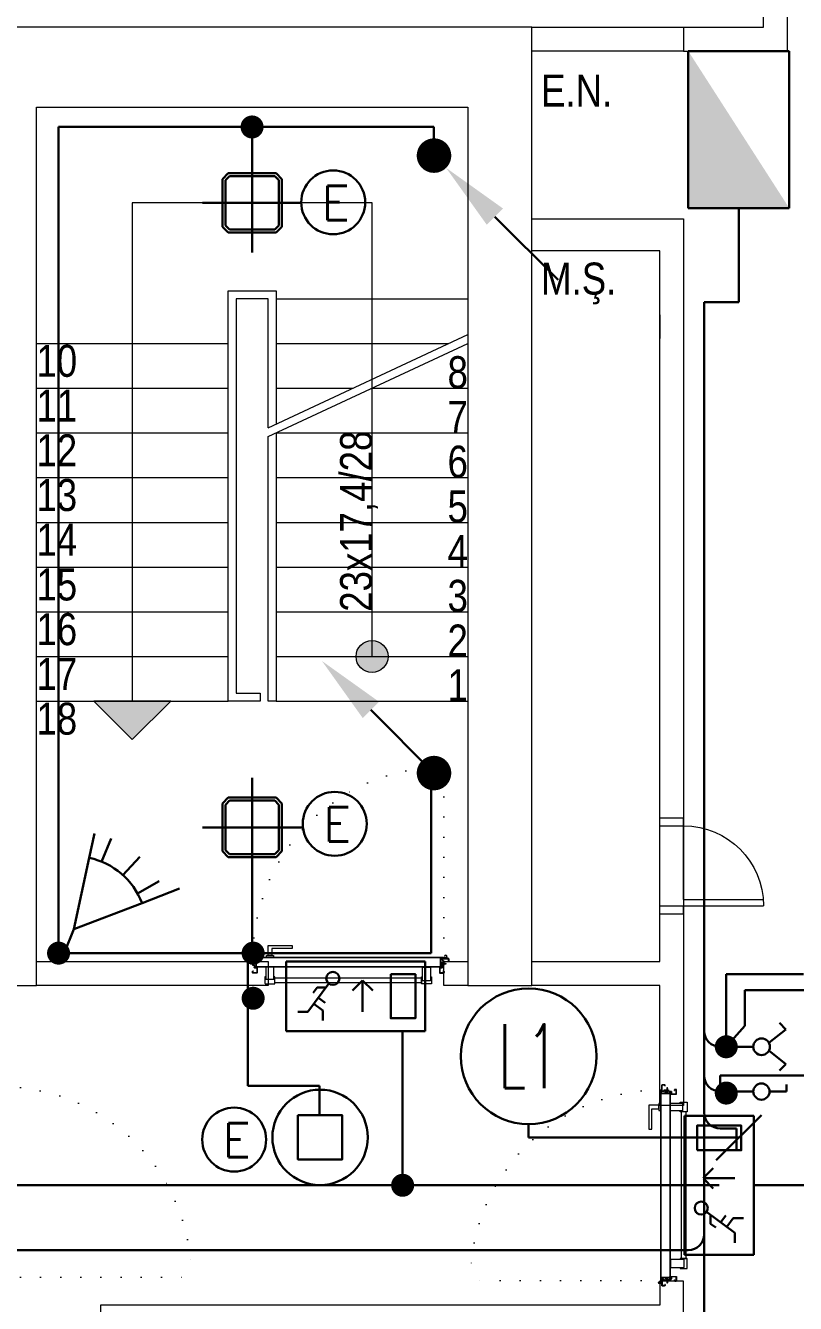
# Model space of a CAD drawing. Header units: metres. Extents: x -13316 to 152404, y -3899 to 30226.
# Drawn here: x 85213 to 85695, y 2801 to 3601 of the extents above; entities that cross this region are included whole.
import ezdxf
from ezdxf.enums import TextEntityAlignment as Align

# ---------------------------------------------------------------- set-up
doc = ezdxf.new("R2010")
doc.units = ezdxf.units.M
doc.header["$LTSCALE"] = 100
doc.header["$MEASUREMENT"] = 0
doc.linetypes.add('DOT2', pattern=[0.125, 0, -0.125])
doc.layers.get('0').update_dxf_attribs({"color": 9, "lineweight": 9})
for name, color, linetype, lineweight in [('00', 9, 'Continuous', 9), ('01', 9, 'Continuous', 9), ('06D', 9, 'Continuous', 9), ('10', 9, 'Continuous', 9), ('14', 9, 'Continuous', 9), ('19', 9, 'Continuous', 9), ('20', 9, 'DOT2', 9), ('21', 9, 'Continuous', 9), ('25', 9, 'Continuous', 9), ('E-1x8 W ACİL ÇIKIŞ ARMATÜRÜ (TİP2)', 7, 'Continuous', 30), ('E-2x18(W) PL DOWNLIGHT ARMATÜR (SIVAÜSTÜ)', 7, 'Continuous', 30), ('E-60W PL DOWNLIGHT ARMATÜR (SIVAÜSTÜ)', 7, 'Continuous', 30), ('E-ACİL AYDINLATMA KİTİ', 7, 'Continuous', 30), ('E-ANAHTAR', 7, 'Continuous', 30), ('E-AYDINLATMA VE PRİZ PANOSU', 7, 'Continuous', 30), ('E-AŞAĞIDAN GELİP YUKARIYA GİDEN HAT', 7, 'Continuous', 30), ('E-DUVARA MONTE PIR (HAREKET SENSÖRÜ)', 7, 'Continuous', 30), ('E-KABLO', 7, 'Continuous', 30), ('E-KOMÜTATÖR ANAHTAR', 7, 'Continuous', 30), ('E-LINYE', 7, 'Continuous', 30)]:
    doc.layers.add(name, color=color, linetype=linetype, lineweight=lineweight)
doc.styles.add('E-YAZI', font='txttw.shx')
doc.styles.add('MuuM_TEXT-STANDART', font='ARIALN.TTF')

# ---------------------------------------------------------------- blocks, each defined once
blk = doc.blocks.new('100_1x8 W ACİL ÇIKIŞ ARMATÜRÜ (TİP2)')
at = {"layer": 'E-1x8 W ACİL ÇIKIŞ ARMATÜRÜ (TİP2)', "color": 4}
for p, q in [((-3.4, 0), (-3.4, 3.4)), ((-3.4, 3.4), (3.4, 3.4)), ((3.4, 3.4), (3.4, 0)), ((3.4, 0), (-3.4, 0))]:
    blk.add_line(p, q, dxfattribs=at)
at = {"layer": 'E-1x8 W ACİL ÇIKIŞ ARMATÜRÜ (TİP2)', "color": 1}
for p, q in [((-1.305, 2.317), (-2.331, 0.937)), ((-1.882, 2.125), (-2.072, 1.87)), ((-1.448, 2.125), (-1.882, 2.125)), ((-0.16, 1.989), (0.335, 2.471)), ((0.34, 2.476), (0.34, 0.934)), ((0.34, 2.476), (0.84, 1.989)), ((-1.608, 1.01), (-2.039, 1.33)), ((-1.484, 1.378), (-1.818, 1.627)), ((-2.821, 0.937), (-2.331, 0.937)), ((-1.608, 1.01), (-1.608, 0.516))]:
    blk.add_line(p, q, dxfattribs=at)
blk.add_lwpolyline([(1.715, 2.777), (2.92, 2.777), (2.92, 0.623), (1.715, 0.623)], close=True, dxfattribs=at)
blk.add_circle((-1.115, 2.574), 0.32, dxfattribs=at)
blk = doc.blocks.new('100_DUVARA MONTE PIR (HAREKET SENSÖRÜ)')
at = {"layer": 'E-DUVARA MONTE PIR (HAREKET SENSÖRÜ)', "color": 4}
for p, q in [((3.645, 1.193), (2.717, 0.889)), ((2.717, 0.889), (0, 0)), ((3.799, 0.528), (2.831, 0.393)), ((0, 0), (2.232, -1.786)), ((3.751, -0.797), (2.796, -0.594)), ((3.311, -1.936), (2.468, -1.443)), ((2.232, -1.786), (3.454, -2.765))]:
    blk.add_line(p, q, dxfattribs=at)
blk.add_arc((0, 0), 2.859, 321.3229, 18.1202, dxfattribs=at)
blk = doc.blocks.new('100_60W PL DOWNLIGHT ARMATÜR (SIVAÜSTÜ)')
at = {"layer": 'E-60W PL DOWNLIGHT ARMATÜR (SIVAÜSTÜ)', "color": 3}
blk.add_lwpolyline([(-0.865, 0.865), (0.865, 0.865), (0.865, -0.865), (-0.865, -0.865)], close=True, dxfattribs=at)
at = {"layer": 'E-60W PL DOWNLIGHT ARMATÜR (SIVAÜSTÜ)', "color": 4}
blk.add_circle((0, 0), 1.865, dxfattribs=at)
blk = doc.blocks.new('100_2x18(W) PL DOWNLIGHT ARMATÜR (SIVAÜSTÜ)')
at = {"layer": 'E-2x18(W) PL DOWNLIGHT ARMATÜR (SIVAÜSTÜ)', "color": 4, "ltscale": 0.4}
for q in [(0, 25), (0, 25), (-25, 0), (-25, 0), (0, -25), (25, 0), (0, -25), (25, 0)]:
    blk.add_line((0, 0), q, dxfattribs=at)
at = {"layer": 'E-2x18(W) PL DOWNLIGHT ARMATÜR (SIVAÜSTÜ)', "color": 4}
for p, q in [((-12, 15), (-15, 12)), ((-11.38, 13.5), (-13.5, 11.38)), ((12, 15), (-12, 15)), ((11.38, 13.5), (-11.38, 13.5)), ((13.5, 11.38), (11.38, 13.5)), ((15, 12), (12, 15)), ((-15, 12), (-15, -12)), ((-13.5, 11.38), (-13.5, -11.38)), ((13.5, -11.38), (13.5, 11.38)), ((15, -12), (15, 12)), ((-15, -12), (-12, -15)), ((-13.5, -11.38), (-11.38, -13.5)), ((11.38, -13.5), (13.5, -11.38)), ((12, -15), (15, -12)), ((-12, -15), (12, -15)), ((-11.38, -13.5), (11.38, -13.5))]:
    blk.add_line(p, q, dxfattribs=at)
blk = doc.blocks.new('100_ACİL AYDINLATMA KİTİ')
at = {"layer": 'E-ACİL AYDINLATMA KİTİ', "color": 3}
blk.add_circle((0, 0), 1.251, dxfattribs=at)
at = {"layer": 'E-ACİL AYDINLATMA KİTİ', "color": 3, "style": 'E-YAZI'}
blk.add_text('E', height=1.34, dxfattribs=at).set_placement((-0.448, -0.694))
blk = doc.blocks.new('100_ANAHTAR')
at = {"layer": 'E-ANAHTAR', "color": 4}
for p, q in [((0, 5.35), (-0.71, 5.35)), ((0, 3.67), (0, 5.35)), ((0, 2.05), (0, 0))]:
    blk.add_line(p, q, dxfattribs=at)
blk.add_circle((0, 2.86), 0.81, dxfattribs=at)
blk = doc.blocks.new('100_KOMÜTATÖR ANAHTAR')
at = {"layer": 'E-KOMÜTATÖR ANAHTAR', "color": 4}
for p, q in [((-1.7, 5.22), (-2.33, 4.62)), ((-0.37, 3.56), (-1.7, 5.22)), ((0.37, 3.56), (1.7, 5.22)), ((1.7, 5.22), (2.33, 4.62)), ((0, 2.05), (0, 0))]:
    blk.add_line(p, q, dxfattribs=at)
blk.add_circle((0, 2.86), 0.81, dxfattribs=at)
blk = doc.blocks.new('100_AYDINLATMA VE PRİZ PANOSU')
at = {"layer": 'E-AYDINLATMA VE PRİZ PANOSU', "color": 4}
for p, q in [((-3.072, 3.948), (3.072, 3.948)), ((-3.072, 0), (-3.072, 3.948)), ((3.072, 3.948), (3.072, 0)), ((3.072, 0), (-3.072, 0))]:
    blk.add_line(p, q, dxfattribs=at)
blk.add_solid([(3.072, 0), (-3.072, 0), (-3.072, 3.948)], dxfattribs=at)
blk = doc.blocks.new('1.Bod.Ara.Sitatik Elk')
at = {"layer": '01'}
blk.add_lwpolyline([(900, -5950), (900, -5950), (900, -5950), (900, -5400), (1170, -5400), (1170, -5950), (1170, -5950), (1170, -5950), (1210, -5950), (1210, -5350), (860, -5350), (860, -5950), (900, -5950)], dxfattribs=at)
blk = doc.blocks.new('*U21')
at = {"ltscale": 15}
for p, q in [((-24.9, 0.9), (-25.7, 0)), ((-24.9, -0.9), (-25.7, 0)), ((-22.9, 1.5), (-24.9, 0.9)), ((-22.9, 1.5), (-22.9, -1.5)), ((-21.2, -2.7), (-18.1, 2.8)), ((-21, -2.7), (-17.9, 2.7)), ((-19.7, -2.7), (-16.6, 2.8)), ((-19.5, -2.7), (-16.4, 2.7)), ((-18.5, 1.5), (-18.3, 2)), ((-18.2, -2.7), (-15.1, 2.8)), ((-18, -2.7), (-14.9, 2.7)), ((-17, 1.5), (-16.8, 2)), ((-16.7, -2.7), (-13.6, 2.8)), ((-16.5, -2.7), (-13.4, 2.7)), ((-15.5, 1.5), (-15.3, 2)), ((-15.2, -2.7), (-12.1, 2.8)), ((-15, -2.7), (-11.9, 2.7)), ((-14, 1.5), (-13.8, 2)), ((-13.7, -2.7), (-10.6, 2.8)), ((-13.5, -2.7), (-10.4, 2.7)), ((-12.5, 1.5), (-12.3, 2)), ((-12.2, -2.7), (-9.1, 2.8)), ((-12, -2.7), (-8.9, 2.7)), ((-11, 1.5), (-10.8, 2)), ((-10.7, -2.7), (-7.6, 2.8)), ((-10.5, -2.7), (-7.4, 2.7)), ((-9.5, 1.5), (-9.3, 2)), ((-9.2, -2.7), (-6.1, 2.8)), ((-9, -2.7), (-5.9, 2.7)), ((-8, 1.5), (-7.8, 2)), ((-7.7, -2.7), (-4.6, 2.8)), ((-7.5, -2.7), (-4.4, 2.7)), ((-6.5, 1.5), (-6.3, 2)), ((-6.2, -2.7), (-3.1, 2.8)), ((-6, -2.7), (-2.9, 2.7)), ((-5, 1.5), (-4.8, 2)), ((-4.7, -2.7), (-1.6, 2.8)), ((-4.5, -2.7), (-1.4, 2.7)), ((-3.5, 1.5), (-3.3, 2)), ((-2, 1.5), (-1.8, 2)), ((-0.5, 4.2), (-1.5, 1.5)), ((0, 0.5), (-0.6, 0.5)), ((-24.9, -0.9), (-22.9, -1.5)), ((-8.6, -1.5), (-22.9, -1.5)), ((-21.2, -2.7), (-20.9, -1.5)), ((-20.3, -1.5), (-19.1, -1.5)), ((-19.7, -2.7), (-19.4, -1.5)), ((-18.8, -1.5), (-17.6, -1.5)), ((-18.2, -2.7), (-17.9, -1.5)), ((-17.3, -1.5), (-16.1, -1.5)), ((-16.7, -2.7), (-16.4, -1.5)), ((-15.8, -1.5), (-14.6, -1.5)), ((-15.2, -2.7), (-14.9, -1.5)), ((-14.3, -1.5), (-13.1, -1.5)), ((-13.7, -2.7), (-13.4, -1.5)), ((-12.8, -1.5), (-11.6, -1.5)), ((-12.2, -2.7), (-11.9, -1.5)), ((-11.3, -1.5), (-10.1, -1.5)), ((-10.7, -2.7), (-10.4, -1.5)), ((-9.8, -1.5), (-8.6, -1.5)), ((-9.2, -2.7), (-8.9, -1.5)), ((-8.3, -1.5), (-7.1, -1.5)), ((-7.7, -2.7), (-7.4, -1.5)), ((-6.8, -1.5), (-5.6, -1.5)), ((-6.2, -2.7), (-5.9, -1.5)), ((-5.3, -1.5), (-4.1, -1.5)), ((-4.7, -2.7), (-4.4, -1.5)), ((-3.8, -1.5), (-2.1, -1.5)), ((-0.5, -4.2), (-1.5, -1.5)), ((0, -0.5), (-0.6, -0.5))]:
    blk.add_line(p, q, dxfattribs=at)
for p, q in [((-6.9, 1.5), (-22.9, 1.5)), ((-17.4, 1.5), (-18.6, 1.5)), ((-15.9, 1.5), (-17.1, 1.5)), ((-14.4, 1.5), (-15.6, 1.5)), ((-12.9, 1.5), (-14.1, 1.5)), ((-11.4, 1.5), (-12.6, 1.5)), ((-9.9, 1.5), (-11.1, 1.5)), ((-8.4, 1.5), (-9.6, 1.5)), ((-6.9, 1.5), (-8.1, 1.5)), ((-5.4, 1.5), (-6.6, 1.5)), ((-3.9, 1.5), (-5.1, 1.5)), ((-2.4, 1.5), (-3.6, 1.5)), ((-1.5, 1.5), (-2.1, 1.5)), ((0, 0.5), (0, 4.1)), ((-1.5, -1.5), (-2.1, -1.5)), ((0, -0.5), (0, -4.1))]:
    blk.add_line(p, q)
for centre, radius, start, end in [((-26, 3.9), 3.92, 274.361, 322.10246), ((-26, -3.9), 3.92, 37.89754, 85.639), ((-18, 2.8), 0.0971, 330.32042, 150.32042), ((-16.5, 2.8), 0.0971, 330.32042, 150.32042), ((-15, 2.8), 0.0971, 330.32042, 150.32042), ((-13.5, 2.8), 0.0971, 330.32042, 150.32042), ((-12, 2.8), 0.0971, 330.32042, 150.32042), ((-10.5, 2.8), 0.0971, 330.32042, 150.32042), ((-9, 2.8), 0.0971, 330.32042, 150.32042), ((-7.5, 2.8), 0.0971, 330.32042, 150.32042), ((-6, 2.8), 0.0971, 330.32042, 150.32042), ((-4.5, 2.8), 0.0971, 330.32042, 150.32042), ((-3, 2.8), 0.0971, 330.32042, 150.32042), ((-1.5, 2.8), 0.0971, 330.32042, 150.32042), ((-0.6, 0), 0.486, 90, 270), ((-0.3, 4.1), 0.25, 0, 150.08641), ((-21.1, -2.7), 0.0971, 150.32042, 330.32042), ((-19.6, -2.7), 0.0971, 150.32042, 330.32042), ((-18.1, -2.7), 0.0971, 150.32042, 330.32042), ((-16.6, -2.7), 0.0971, 150.32042, 330.32042), ((-15.1, -2.7), 0.0971, 150.32042, 330.32042), ((-13.6, -2.7), 0.0971, 150.32042, 330.32042), ((-12.1, -2.7), 0.0971, 150.32042, 330.32042), ((-10.6, -2.7), 0.0971, 150.32042, 330.32042), ((-9.1, -2.7), 0.0971, 150.32042, 330.32042), ((-7.6, -2.7), 0.0971, 150.32042, 330.32042), ((-6.1, -2.7), 0.0971, 150.32042, 330.32042), ((-4.6, -2.7), 0.0971, 150.32042, 330.32042), ((-0.3, -4.1), 0.25, 209.91359, 0)]:
    blk.add_arc(centre, radius, start, end, dxfattribs=at)
blk = doc.blocks.new('conta')
at = {"ltscale": 10}
for p, q in [((-2649.9, 5345.5), (-2649.8, 5345.6)), ((-2649.7, 5345.4), (-2649.3, 5345.4)), ((-2649.2, 5345.4), (-2649.1, 5345.5)), ((-2648.8, 5345.1), (-2648.6, 5345.3)), ((-2648.8, 5344.9), (-2648.6, 5345.2)), ((-2648.6, 5345.3), (-2648.6, 5345.3)), ((-2649.9, 5344.5), (-2649.8, 5344.3)), ((-2649.8, 5344.3), (-2649.7, 5344.3)), ((-2649, 5344), (-2648.8, 5343.8)), ((-2648.9, 5344.1), (-2648.7, 5343.9)), ((-2648.7, 5343.8), (-2648.7, 5343.8))]:
    blk.add_line(p, q, dxfattribs=at)
for centre, radius, start, end in [((-2649.8, 5345.5), 0.05, 140.6345, 188.9372), ((-2653, 5345), 3.19, 350.4674, 8.9372), ((-2649.7, 5345.6), 0.0696, 22.2428, 159.258), ((-2650.9, 5345), 1.24, 340.3382, 16.7772), ((-2649.7, 5345.4), 0.03, 90, 196.7772), ((-2649.3, 5345.5), 0.05, 270, 303.0062), ((-2649.1, 5345.5), 0.03, 4.7972, 123.0062), ((-2651.2, 5344.8), 2.33, 7.5897, 18.7951), ((-2649, 5345.6), 0.05, 18.7951, 42.1429), ((-2650.2, 5345), 1.27, 338.7066, 23.0418), ((-2648.8, 5345.1), 0.05, 187.5897, 322.7347), ((-2658.2, 5345.2), 9.36, 353.6857, 357.8537), ((-2648.8, 5344.8), 0.05, 142.7347, 180.2669), ((-2648.6, 5345.3), 0.05, 52.7347, 142.7347), ((-2648.6, 5345.3), 0.05, 322.7347, 52.7347), ((-2649.9, 5344.5), 0.02, 170.4674, 213.7451), ((-2649.7, 5344.6), 0.03, 160.3382, 273.2666), ((-2649.6, 5341.5), 3.01, 80.4362, 93.2666), ((-2649.2, 5344.1), 0.231, 353.9571, 81.9004), ((-2649.1, 5344.5), 0.03, 260.4362, 338.7066), ((-2648.9, 5344.1), 0.1, 173.9571, 217.2653), ((-2648.8, 5344.2), 0.1, 173.6857, 217.2653), ((-2648.7, 5343.8), 0.05, 217.2653, 307.2653), ((-2648.7, 5343.8), 0.05, 307.2653, 37.2653)]:
    blk.add_arc(centre, radius, start, end, dxfattribs=at)
for points, knots in [([(-2649, 5345.6), (-2649, 5345.6), (-2649.1, 5345.7), (-2649.2, 5345.4), (-2649.3, 5345.7), (-2649.4, 5345.5), (-2649.5, 5345.7), (-2649.6, 5345.5), (-2649.7, 5345.6), (-2649.7, 5345.6)], [0.0086373, 0.0086373, 0.0086373, 0.0086373, 0.1097304, 0.3133405, 0.4430081, 0.5658764, 0.7165186, 0.8527974, 0.9648495, 0.9648495, 0.9648495, 0.9648495]), ([(-2649.7, 5344.3), (-2649.7, 5344.3), (-2649.7, 5344.5), (-2649.6, 5344.3), (-2649.3, 5344.4), (-2649.2, 5344.4), (-2649.2, 5344.4)], [0, 0, 0, 0, 0.1008757, 0.3841126, 0.5436166, 0.6906785, 0.6906785, 0.6906785, 0.6906785])]:
    blk.add_open_spline(points, degree=3, knots=knots, dxfattribs=at)
blk = doc.blocks.new('p-yn_sackasa')
at = {"layer": '10', "linetype": 'Continuous'}
for p, q in [((-2.19, 0), (-2.19, -0.15)), ((0, 6.16), (0, 6.9)), ((0.01, 6.9), (0.01, 6.15)), ((0.14, 6.9), (0.14, 6.16)), ((0.15, 6.9), (0.15, 6.16)), ((2.69, 7.16), (0.26, 7.16)), ((2.69, 7.15), (0.26, 7.15)), ((2.69, 7.02), (0.26, 7.02)), ((0.26, 7.01), (2.69, 7.01)), ((0.26, 6.05), (0.76, 6.05)), ((0.75, 6.04), (0.26, 6.04)), ((0.26, 5.91), (0.75, 5.91)), ((0.76, 5.9), (0.26, 5.9)), ((0.67, -0.71), (0.67, 2.27)), ((0.69, -0.71), (0.69, 2.27)), ((0.75, 5.91), (0.75, 6.04)), ((0.76, 5.9), (0.76, 6.05)), ((0.81, -0.71), (0.81, 2.27)), ((0.83, -0.71), (0.83, 2.27)), ((0.92, 2.33), (0.95, 2.32)), ((0.93, 2.34), (0.95, 2.33)), ((1.01, 2.46), (0.99, 2.47)), ((0.99, 2.46), (1.01, 2.45)), ((1.11, 2.52), (1.11, 3.73)), ((1.12, 2.52), (1.12, 3.73)), ((1.25, 3.73), (1.25, 2.52)), ((1.26, 2.52), (1.26, 3.73)), ((1.37, 3.98), (2.49, 3.98)), ((2.49, 3.97), (1.37, 3.97)), ((1.37, 3.84), (2.49, 3.84)), ((2.49, 3.83), (1.37, 3.83)), ((2.6, 3.69), (2.5, 3.36)), ((2.51, 3.35), (2.61, 3.69)), ((2.73, 3.65), (2.63, 3.32)), ((2.74, 3.64), (2.64, 3.31)), ((2.8, 3.29), (2.8, 6.9)), ((2.81, 3.29), (2.81, 6.9)), ((2.94, 3.29), (2.94, 6.9)), ((2.95, 3.29), (2.95, 6.9)), ((-2.95, -0.25), (-2.95, -1.75)), ((-2.94, -1.75), (-2.94, -0.25)), ((-2.81, -0.25), (-2.81, -1.75)), ((-2.8, -0.25), (-2.8, -1.75)), ((-2.19, 0), (-2.7, 0)), ((-2.2, -0.01), (-2.7, -0.01)), ((-2.2, -0.14), (-2.7, -0.14)), ((-2.19, -0.15), (-2.7, -0.15)), ((1.01, -1.85), (-2.7, -1.85)), ((1.01, -1.86), (-2.7, -1.86)), ((-2.7, -1.99), (1.01, -1.99)), ((1.01, -2), (-2.7, -2)), ((-2.2, -0.14), (-2.2, -0.01)), ((0.92, -0.77), (0.95, -0.76)), ((0.93, -0.78), (0.95, -0.77)), ((0.99, -0.89), (1.01, -0.88)), ((1.01, -0.89), (0.99, -0.91)), ((1.11, -0.96), (1.11, -1.75)), ((1.12, -0.96), (1.12, -1.75)), ((1.25, -0.96), (1.25, -1.75)), ((1.26, -0.96), (1.26, -1.75))]:
    blk.add_line(p, q, dxfattribs=at)
for points in [[(0.15, 2.14), (0.67, 2.14), (0.67, -0.54), (0.15, -0.54)], [(0.15, 2.14), (0.41, 2.14), (0.41, -0.54), (0.15, -0.54)]]:
    blk.add_lwpolyline(points, close=True, dxfattribs=at)
for centre, radius, start, end in [((0.26, 6.9), 0.261, 90, 180), ((0.26, 6.16), 0.261, 180, 270), ((0.26, 6.9), 0.249, 90, 180), ((0.26, 6.16), 0.249, 181.34499, 271.35021), ((0.26, 6.9), 0.122, 90, 180), ((0.26, 6.16), 0.122, 180, 270), ((0.26, 6.9), 0.11, 90, 180), ((0.26, 6.16), 0.11, 180, 270), ((0.89, 2.27), 0.219, 63.21528, 180), ((0.89, 2.27), 0.206, 63.21689, 180), ((0.89, 2.27), 0.0801, 63.21502, 180), ((0.89, 2.27), 0.0674, 63.21445, 180), ((1.04, 2.52), 0.206, 243.2197, 0), ((1.04, 2.52), 0.219, 243.21479, 0), ((1.04, 2.52), 0.0801, 243.22028, 0), ((1.04, 2.52), 0.0674, 243.21287, 0), ((1.37, 3.73), 0.253, 90, 180), ((1.37, 3.73), 0.24, 90, 180), ((1.37, 3.73), 0.114, 90, 180), ((1.37, 3.73), 0.101, 90, 180), ((2.49, 3.72), 0.261, 342.86025, 90), ((2.49, 3.72), 0.249, 342.86129, 90), ((2.49, 3.72), 0.122, 342.86074, 90), ((2.49, 3.72), 0.11, 342.86215, 90), ((2.72, 3.29), 0.232, 162.8601, 0), ((2.72, 3.29), 0.219, 162.86127, 0), ((2.72, 3.29), 0.0927, 162.86053, 0), ((2.72, 3.29), 0.0801, 162.86241, 0), ((2.69, 6.9), 0.261, 0, 90), ((2.69, 6.9), 0.249, 0, 90), ((2.69, 6.9), 0.122, 0, 90), ((2.69, 6.9), 0.11, 0, 90), ((-2.7, -0.25), 0.253, 90, 180), ((-2.7, -1.75), 0.253, 180, 270), ((-2.7, -0.25), 0.24, 90, 180), ((-2.7, -1.75), 0.24, 180, 270), ((-2.7, -0.25), 0.114, 90, 180), ((-2.7, -1.75), 0.114, 180, 270), ((-2.7, -0.25), 0.101, 90, 180), ((-2.7, -1.75), 0.101, 180, 270), ((0.89, -0.71), 0.219, 180, 296.78496), ((0.89, -0.71), 0.206, 180, 296.78515), ((0.89, -0.71), 0.0801, 180, 296.78498), ((0.89, -0.71), 0.0674, 180, 180.52454), ((0.89, -0.71), 0.0674, 180, 296.78713), ((1.04, -0.96), 0.219, 0, 116.78545), ((1.04, -0.96), 0.206, 0, 116.78362), ((1.04, -0.96), 0.0801, 0, 116.78105), ((1.04, -0.96), 0.0674, 0, 116.78713), ((1.01, -1.75), 0.114, 270, 0), ((1.01, -1.75), 0.24, 270, 0), ((1.01, -1.75), 0.101, 270, 0), ((1.01, -1.75), 0.253, 270, 0)]:
    blk.add_arc(centre, radius, start, end, dxfattribs=at)
at = {"layer": '10', "xscale": 0.0842696629213483, "yscale": 0.0842696629213483, "zscale": 0.0842696629213483}
blk.add_blockref('*U21', (0.95, 1.35), dxfattribs=at)
at = {"layer": '14', "xscale": -0.7887640449438696, "yscale": 0.7887640449438696, "zscale": 0.7887640449438204, "rotation": 90}
blk.add_blockref('conta', (4217.78, -2086.42), dxfattribs=at)
blk = doc.blocks.new('*U628')
at = {"layer": '06D'}
for points in [[(8.5, 9.56), (7.87, 9.56), (7.87, 13.56, -0.414214), (8.25, 13.93), (13.75, 13.93, -0.414214), (14.12, 13.56), (14.12, 9.56), (13.5, 9.56)], [(111.5, 9.56), (112.12, 9.56), (112.12, 13.56, 0.414214), (111.75, 13.93), (106.25, 13.93, 0.414214), (105.87, 13.56), (105.87, 9.56), (106.5, 9.56)]]:
    blk.add_lwpolyline(points, format="xyb", dxfattribs=at)
for points in [[(8.5, 10.94), (13.5, 10.94), (13.5, 3.44), (8.5, 3.44)], [(105.87, 13.31), (14.12, 13.31), (14.12, 10.18), (105.87, 10.18)], [(111.5, 12.06), (106.5, 12.06), (106.5, 3.44), (111.5, 3.44)]]:
    blk.add_lwpolyline(points, close=True, dxfattribs=at)
for points in [[(8.8, -2.56), (8.8, -3.81), (13.2, -3.81), (13.2, -2.56), (8.8, -2.56)], [(9.87, -3.81), (9.87, -10.06), (24.87, -10.06), (24.87, -8.19), (12.12, -8.19), (12.12, -8.19), (12.12, -3.81), (9.87, -3.81)]]:
    blk.add_lwpolyline(points, dxfattribs=at)
at = {"layer": '10', "ltscale": 10}
for p, q in [((1, 0.68), (2, 1.33)), ((1, 0.68), (2, 1.33)), ((2, 0.28), (1, 0.28)), ((2, 0.28), (1, 0.28)), ((2, 0.08), (1, 0.08)), ((2, 0.08), (1, 0.08)), ((2, 1.76), (2, 1.33)), ((2.3, 1.76), (2, 1.76)), ((2, 1.76), (2, 1.33)), ((2.3, 1.76), (2, 1.76)), ((2, 1.33), (2, -0.17)), ((2, 1.33), (2, -0.17)), ((2.3, -2.19), (2.3, 3.34)), ((2.3, 1.33), (2.3, 1.76)), ((2.3, 1.33), (2.3, 1.76)), ((2.3, -0.17), (2.3, 1.33)), ((2.3, -0.17), (2.3, 1.33)), ((117.6, 3.44), (2.4, 3.44)), ((2.45, -2.29), (2.45, 3.24)), ((117.5, 3.29), (2.5, 3.29)), ((117.55, -2.29), (117.55, 3.24)), ((117.7, -2.19), (117.7, 3.34)), ((117.7, 1.76), (117.7, 0.26)), ((118, 1.76), (117.7, 1.76)), ((117.7, 0.26), (117.7, -0.17)), ((118, 0.26), (118, 1.76)), ((118, 1.51), (119, 1.51)), ((118, 1.31), (119, 1.31)), ((119, 0.91), (118, 0.26)), ((118, -0.17), (118, 0.26)), ((0.3, -2.46), (0.3, -2.34)), ((0.4, -2.24), (2.25, -2.24)), ((119.6, -2.56), (0.4, -2.56)), ((0.45, -2.41), (0.45, -2.39)), ((0.45, -2.39), (2.35, -2.39)), ((119.54, -2.41), (0.45, -2.41)), ((2, -0.17), (2.3, -0.17)), ((2, -0.17), (2.3, -0.17)), ((119.54, -2.39), (117.65, -2.39)), ((117.7, -0.17), (118, -0.17)), ((119.6, -2.24), (117.75, -2.24)), ((119.55, -2.41), (119.55, -2.39)), ((119.7, -2.46), (119.7, -2.34)), ((120.84, -2), (120.84, -2.43)), ((120.84, -2), (120.84, -2.43)), ((121.05, -2), (121.05, -2.43)), ((121.05, -2), (121.05, -2.43)), ((121.22, -2.16), (121.05, -2.16)), ((121.22, -2.16), (121.05, -2.16)), ((121.22, -2.16), (121.22, -2.29)), ((121.22, -2.16), (121.22, -2.29)), ((121.6, -2.73), (121.73, -2.62)), ((121.6, -2.73), (121.73, -2.62))]:
    blk.add_line(p, q, dxfattribs=at)
blk.add_circle((120.95, -3.26), 0.843, dxfattribs=at)
blk.add_circle((120.95, -3.26), 0.843, dxfattribs=at)
for centre, radius, start, end in [((2.44, 3.3), 0.141, 104.92708, 165.07292), ((117.5, 3.24), 0.05, 0, 90), ((117.6, 3.34), 0.1, 0, 90), ((0.4, -2.34), 0.1, 90, 180), ((0.4, -2.46), 0.1, 180, 270), ((0.45, -2.39), 0.005, 90, 180), ((0.45, -2.41), 0.005, 180, 270), ((2.25, -2.19), 0.05, 270, 0), ((2.35, -2.29), 0.1, 270, 0), ((117.65, -2.29), 0.1, 180, 270), ((117.75, -2.19), 0.05, 180, 270), ((119.54, -2.39), 0.005, 0, 90), ((119.54, -2.41), 0.005, 270, 360), ((119.6, -2.34), 0.1, 0, 90), ((119.6, -2.46), 0.1, 270, 0), ((120.42, -2.26), 0.302, 285.55242, 60.03149), ((120.42, -2.26), 0.302, 285.55242, 60.03149), ((120.42, -2.26), 0.428, 336.35197, 37.62095), ((120.42, -2.26), 0.428, 336.35197, 37.62095), ((120.95, -3.26), 1.01, 39.4092, 74.28614), ((120.95, -3.26), 1.01, 39.4092, 74.28614)]:
    blk.add_arc(centre, radius, start, end, dxfattribs=at)
at = {"layer": '20'}
blk.add_lwpolyline([(119.7, -2.4), (119.7, -121.8, -0.414214), (0.3, -2.4, 1)], format="xyb", dxfattribs=at)
blk.add_blockref('p-yn_sackasa', (0, 0))
at = {"xscale": -1}
blk.add_blockref('p-yn_sackasa', (120, 0), dxfattribs=at)
blk = doc.blocks.new('merd-1.ara')
at = {"layer": '19'}
h = blk.add_hatch(color=256, dxfattribs=at)
h.dxf.hatch_style = 1
edge = h.paths.add_edge_path()
edge.add_arc((210, -344), 10, 0, 360)
h = blk.add_hatch(color=256, dxfattribs=at)
h.dxf.hatch_style = 1
h.paths.add_polyline_path([(84, -372), (36, -372), (60, -396.04)])
at = {"layer": '19', "linetype": 'Continuous'}
for points in [[(210, -344), (210, -120), (210, -60), (60, -60), (60, -372)], [(145, -200.74), (145, -120), (125, -120), (125, -120), (125, -367), (140, -367), (140, -372), (120, -372), (120, -367), (120, -115), (120, -115), (150, -115), (150, -198.41)], [(150, -120), (270, -120)], [(145, -200.74), (270, -142.41)], [(0, -148), (120, -148)], [(145, -206.33), (270, -148)], [(150, -148), (258.02, -148)], [(0, -176), (120, -176)], [(150, -176), (198.02, -176)], [(210, -176), (270, -176)], [(0, -204), (120, -204)], [(150, -204), (270, -204)], [(0, -232), (120, -232)], [(150, -232), (270, -232)], [(0, -260), (120, -260)], [(150, -260), (270, -260)], [(0, -288), (120, -288)], [(150, -288), (270, -288)], [(0, -316), (120, -316)], [(150, -316), (270, -316)], [(0, -344), (120, -344)], [(150, -344), (270, -344)], [(0, -372), (120, -372)], [(150, -372), (270, -372)]]:
    blk.add_lwpolyline(points, dxfattribs=at)
at = {"layer": '19'}
for points in [[(145, -206.33), (270, -148)], [(150, -204), (150, -372), (150, -372), (145, -372), (145, -372), (145, -206.33)]]:
    blk.add_lwpolyline(points, dxfattribs=at)
blk.add_lwpolyline([(84, -372), (36, -372), (60, -396.04)], close=True, dxfattribs=at)
blk.add_circle((210, -344), 10, dxfattribs=at)
at = {"layer": '21', "style": 'MuuM_TEXT-STANDART'}
for s, p in [('10', (0, -168.89)), ('11', (0, -196.89)), ('12', (0, -224.89)), ('13', (0, -252.89)), ('14', (0, -280.89)), ('15', (0, -308.89)), ('16', (0, -336.89)), ('17', (0, -364.89)), ('18', (0, -392.89))]:
    blk.add_text(s, height=20, dxfattribs=at).set_placement(p)
for s, p in [('8', (270, -176)), ('7', (270, -204)), ('6', (270, -232)), ('5', (270, -260)), ('4', (270, -288)), ('3', (270, -316)), ('2', (270, -344)), ('1', (270, -372))]:
    blk.add_text(s, height=20, dxfattribs=at).set_placement(p, align=Align.RIGHT)
blk.add_text('23x17,4/28', height=20, rotation=90, dxfattribs=at).set_placement((210, -202.6), align=Align.RIGHT)
blk = doc.blocks.new('ttttttttttttt')
for points in [[(3983.49, -30733.6), (3983.49, -30748.6)], [(3988.49, -30733.6), (3983.49, -30733.6)], [(3988.49, -30733.6), (3988.49, -30748.6)], [(4043.49, -30733.6), (4038.49, -30733.6)], [(4038.49, -30733.6), (4038.49, -30748.6)], [(4043.49, -30733.6), (4043.49, -30748.6)], [(3988.49, -30748.6), (3983.49, -30748.6)], [(4034.49, -30748.6), (3988.49, -30748.6)], [(4034.49, -30748.6), (4034.49, -30798.6)], [(4034.49, -30748.6), (4038.49, -30748.6)], [(4043.49, -30748.6), (4038.49, -30748.6)], [(4038.49, -30748.6), (4038.49, -30798.6)]]:
    blk.add_lwpolyline(points)
blk.add_arc((4038.49, -30748.6), 50, 180, 270)
blk = doc.blocks.new('1.Bod.Ara.Mimari Elk')
at = {"layer": '00'}
for points in [[(1305, -5365), (1370, -5365), (1370, -4615), (940, -4615)], [(1305, -5350), (1355, -5350), (1355, -4630), (940, -4630)]]:
    blk.add_lwpolyline(points, dxfattribs=at)
for points in [[(1210, -5350), (1305, -5350), (1305, -5365), (1210, -5365)], [(1210, -5470), (1305, -5470), (1305, -6025), (1290, -6025), (1290, -5950), (1210, -5950), (1210, -5935), (1290, -5935), (1290, -5490), (1210, -5490)], [(1045, -5950), (900, -5950), (900, -5935), (1045, -5935)], [(1170, -5950), (1155, -5950), (1155, -5935), (1170, -5935)], [(1305, -6150), (1305, -6150), (1305, -6135), (1290, -6135), (1290, -6150), (940, -6150), (940, -6165), (1305, -6165), (1305, -6150), (1305, -6150)]]:
    blk.add_lwpolyline(points, close=True, dxfattribs=at)
at = {"layer": '25'}
blk.add_line((1290, -5530), (1290, -5545), dxfattribs=at)
blk.add_blockref('merd-1.ara', (900, -5400))
at = {"xscale": -1, "rotation": 90}
blk.add_blockref('ttttttttttttt', (-29443.6, -1861.51), dxfattribs=at)
at = {"layer": '10', "xscale": -1}
for p, rotation in [((1035.15, -5935), 180), ((875, -6012.84), 90)]:
    blk.add_blockref('*U628', p, dxfattribs=dict(at, rotation=rotation))
at = {"layer": '10', "rotation": 270}
blk.add_blockref('*U628', (1293.36, -6015), dxfattribs=at)
at = {"layer": '21', "style": 'MuuM_TEXT-STANDART'}
for s, p in [('E.N.', (1215.78, -5399.73)), ('M.Ş.', (1215.78, -5517.41))]:
    blk.add_text(s, height=20, dxfattribs=at).set_placement(p)

msp = doc.modelspace()

# ---------------------------------------------------------------- linework, layer by layer
at = {"layer": 'E-AŞAĞIDAN GELİP YUKARIYA GİDEN HAT', "color": 3, "linetype": 'Continuous'}
for p, q in [((85506.89, 3481.35), (85546.43, 3441.79)), ((85429.24, 3172.61), (85468.78, 3133.05))]:
    msp.add_line(p, q, dxfattribs=at)
at = {"layer": 'E-AŞAĞIDAN GELİP YUKARIYA GİDEN HAT', "color": 4, "linetype": 'Continuous', "const_width": 10.8}
for points in [[(85468.78, 3524.97, 1), (85468.78, 3514.17, 1)], [(85468.78, 3138.45, 1), (85468.78, 3127.65, 1)]]:
    msp.add_lwpolyline(points, format="xyb", close=True, dxfattribs=at)
at = {"layer": 'E-AŞAĞIDAN GELİP YUKARIYA GİDEN HAT', "color": 3, "linetype": 'Continuous'}
for points in [[(85501.8, 3476.26), (85511.99, 3486.43), (85476.36, 3511.9)], [(85424.15, 3167.52), (85434.34, 3177.7), (85398.71, 3203.17)]]:
    msp.add_solid(points, dxfattribs=at)
at = {"layer": 'E-KABLO', "color": 6}
for p, q in [((85468.78, 3537.5), (85233.86, 3537.5)), ((85233.86, 3537.5), (85233.86, 3020.32)), ((85354.94, 3537.5), (85354.94, 3505.46)), ((85468.78, 3519.57), (85468.78, 3537.5)), ((85466.93, 3134.9), (85466.93, 3020.32)), ((85355, 3083.46), (85355, 3026.74)), ((85243.44, 3035.23), (85237.46, 3020.32)), ((85233.86, 3020.32), (85466.93, 3020.32)), ((85352.19, 3020.32), (85352.19, 2937.31)), ((85651.68, 2961.7), (85651.68, 3007.16)), ((85651.68, 3007.16), (85700, 3007.16)), ((85663.32, 2997.16), (85710, 2997.16)), ((85663.32, 2974.89), (85663.32, 2997.16)), ((85651.68, 2961.7), (85663.32, 2974.89)), ((85655.46, 2961.7), (85647.89, 2961.7)), ((85352.19, 2937.31), (85397.23, 2937.31)), ((85397.23, 2937.31), (85397.23, 2919.69)), ((85647.89, 2933.65), (85647.89, 2943.65)), ((85647.89, 2943.65), (85724.65, 2943.65)), ((85655.46, 2933.65), (85647.89, 2933.65))]:
    msp.add_line(p, q, dxfattribs=at)
at = {"layer": 'E-KABLO', "color": 5}
for p, q in [((85659.5, 3486.7), (85659.5, 3427.75)), ((85659.5, 3427.75), (85637.89, 3427.75)), ((85637.89, 3427.75), (85637.89, 2971.7)), ((85637.89, 2980.55), (85637.89, 2920.56)), ((85637.89, 2919.04), (85637.89, 2844.41)), ((85637.89, 2846.91), (85637.89, 2615.77)), ((85178.01, 2834.41), (85627.89, 2834.41))]:
    msp.add_line(p, q, dxfattribs=at)
at = {"layer": 'E-KABLO', "color": 4}
for p, q in [((85449.15, 2971.56), (85449.15, 2875)), ((85658.09, 2910.56), (85647.89, 2910.56)), ((85658.09, 2896.76), (85658.09, 2910.56)), ((85647.21, 2875), (85152.16, 2875)), ((85668.97, 2875), (85896.23, 2875))]:
    msp.add_line(p, q, dxfattribs=at)
at = {"layer": 'E-KABLO', "color": 4, "linetype": 'Continuous', "const_width": 7.2}
for points in [[(85358.54, 3537.5, 1), (85351.34, 3537.5, 1)], [(85237.46, 3020.32, 1), (85230.26, 3020.32, 1)], [(85359.21, 3020.32, 1), (85352.01, 3020.32, 1)], [(85359.21, 2992.07, 1), (85352.01, 2992.07, 1)], [(85655.28, 2961.7, 1), (85648.08, 2961.7, 1)], [(85655.28, 2932.73, 1), (85648.08, 2932.73, 1)], [(85452.75, 2875, 1), (85445.55, 2875, 1)]]:
    msp.add_lwpolyline(points, format="xyb", close=True, dxfattribs=at)
at = {"layer": 'E-KABLO', "color": 6}
for centre in [(85647.89, 2971.7), (85647.89, 2943.65)]:
    msp.add_arc(centre, 10, 180, 270, dxfattribs=at)
at = {"layer": 'E-KABLO', "color": 4}
msp.add_arc((85647.89, 2920.56), 10, 180, 270, dxfattribs=at)
at = {"layer": 'E-KABLO', "color": 5}
msp.add_arc((85627.89, 2844.41), 10, 270, 0, dxfattribs=at)
at = {"layer": 'E-LINYE', "color": 7, "linetype": 'Continuous'}
for p, q in [((85527.98, 2913.31), (85527.98, 2904.84)), ((85645.37, 2890.7), (85673.65, 2918.98)), ((85659.51, 2904.84), (85527.98, 2904.84))]:
    msp.add_line(p, q, dxfattribs=at)
msp.add_circle((85527.98, 2955.76), 42.44, dxfattribs=at)

# ---------------------------------------------------------------- block references
for name in ['1.Bod.Ara.Mimari Elk', '1.Bod.Ara.Sitatik Elk']:
    msp.add_blockref(name, (84320, 8950))
at = {"layer": 'E-1x8 W ACİL ÇIKIŞ ARMATÜRÜ (TİP2)', "xscale": 12.8, "yscale": 12.8, "zscale": 12.8}
msp.add_blockref('100_1x8 W ACİL ÇIKIŞ ARMATÜRÜ (TİP2)', (85419.77, 2971.56), dxfattribs=at)
at = {"layer": 'E-1x8 W ACİL ÇIKIŞ ARMATÜRÜ (TİP2)', "xscale": 12.8, "yscale": 12.8, "zscale": 12.8, "rotation": 90.00000000000001}
msp.add_blockref('100_1x8 W ACİL ÇIKIŞ ARMATÜRÜ (TİP2)', (85668.97, 2875), dxfattribs=at)
at = {"layer": 'E-2x18(W) PL DOWNLIGHT ARMATÜR (SIVAÜSTÜ)', "color": 6, "xscale": 1.243104, "yscale": 1.243104, "zscale": 1.243104}
for p in [(85355, 3490), (85355, 3099)]:
    msp.add_blockref('100_2x18(W) PL DOWNLIGHT ARMATÜR (SIVAÜSTÜ)', p, dxfattribs=at)
at = {"layer": 'E-60W PL DOWNLIGHT ARMATÜR (SIVAÜSTÜ)', "xscale": 16, "yscale": 16, "zscale": 16}
msp.add_blockref('100_60W PL DOWNLIGHT ARMATÜR (SIVAÜSTÜ)', (85397.5, 2905), dxfattribs=at)
at = {"layer": 'E-ACİL AYDINLATMA KİTİ', "xscale": 16, "yscale": 16, "zscale": 16}
for p in [(85405.7, 3490.32), (85406.68, 3101.26), (85343.74, 2903.62)]:
    msp.add_blockref('100_ACİL AYDINLATMA KİTİ', p, dxfattribs=at)
at = {"layer": 'E-ANAHTAR', "xscale": 6.271999999999999, "yscale": 6.271999999999999, "zscale": 6.271999999999999, "rotation": 270}
msp.add_blockref('100_ANAHTAR', (85655.73, 2933.65), dxfattribs=at)
at = {"layer": 'E-AYDINLATMA VE PRİZ PANOSU', "xscale": -15.99999999999999, "yscale": 15.99999999999999, "zscale": 15.99999999999999, "rotation": 269.9999999951332}
msp.add_blockref('100_AYDINLATMA VE PRİZ PANOSU', (85627.91, 3535.85), dxfattribs=at)
at = {"layer": 'E-DUVARA MONTE PIR (HAREKET SENSÖRÜ)', "xscale": 15.99999999999999, "yscale": 15.99999999999999, "zscale": 15.99999999999999, "rotation": 59.77907173405528}
msp.add_blockref('100_DUVARA MONTE PIR (HAREKET SENSÖRÜ)', (85243.44, 3035.23), dxfattribs=at)
at = {"layer": 'E-KOMÜTATÖR ANAHTAR', "xscale": 6.4, "yscale": 6.4, "zscale": 6.4, "rotation": 269.9999999840472}
msp.add_blockref('100_KOMÜTATÖR ANAHTAR', (85655.46, 2961.7), dxfattribs=at)

# ---------------------------------------------------------------- texts
at = {"layer": 'E-LINYE', "color": 3, "linetype": 'Continuous', "style": 'E-YAZI', "width": 0.6}
msp.add_text('L1', height=40, dxfattribs=at).set_placement((85527.98, 2955.76), align=Align.MIDDLE_CENTER)

doc.saveas('drawing.dxf')
